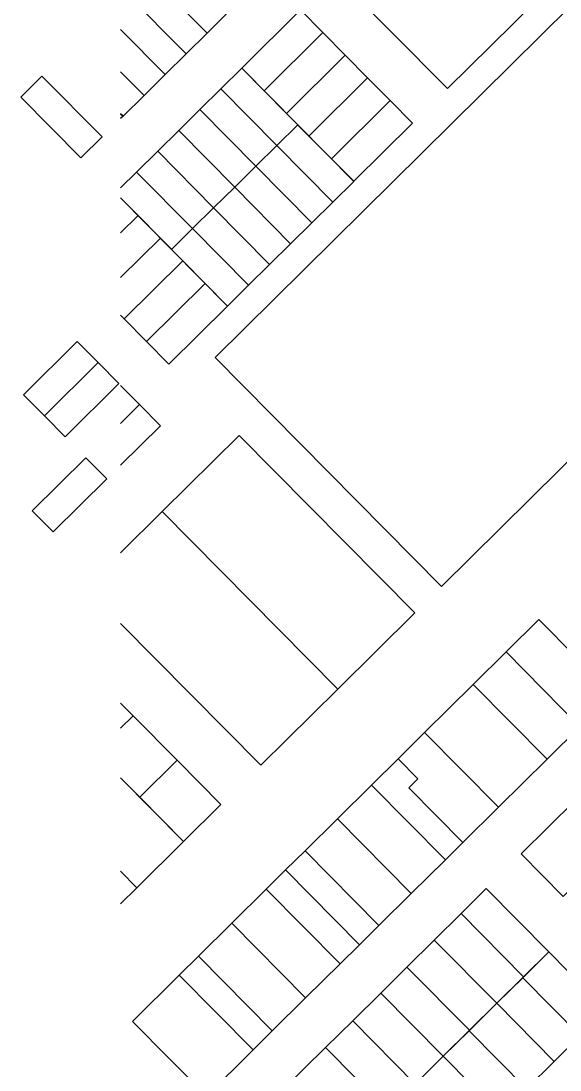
# Model space of a CAD drawing. Header units: metres. Extents: x 5594974 to 5596329, y 6967237 to 6968572.
# Drawn here: x 5595471.2 to 5595635.4, y 6967908.2 to 6968227.6 of the extents above; entities that cross this region are included whole.
import ezdxf

# ---------------------------------------------------------------- set-up
doc = ezdxf.new("R2010")
doc.units = ezdxf.units.M
doc.layers.add('zz_catastro_fontana', color=7, linetype='Continuous')

msp = doc.modelspace()

# ---------------------------------------------------------------- linework, layer by layer
at = {"layer": 'zz_catastro_fontana'}
for points in [[(5595599.3, 6968055.43), (5595530.39, 6968125.11), (5595782.83, 6968374.76), (5595851.74, 6968305.08), (5595599.3, 6968055.43)], [(5595599.3, 6968055.43), (5595530.39, 6968125.11), (5595782.83, 6968374.76), (5595851.74, 6968305.08), (5595599.3, 6968055.43)], [(5595600.3, 6968274.41), (5595634.4, 6968239.93), (5595601.11, 6968207.01), (5595567.01, 6968241.49), (5595600.3, 6968274.41)], [(5595600.3, 6968274.41), (5595634.4, 6968239.93), (5595601.11, 6968207.01), (5595567.01, 6968241.49), (5595600.3, 6968274.41)], [(5595509.62, 6968242.4), (5595516.02, 6968248.73), (5595534.3, 6968230.24), (5595527.9, 6968223.91), (5595509.62, 6968242.4)], [(5595509.62, 6968242.4), (5595516.02, 6968248.73), (5595534.3, 6968230.24), (5595527.9, 6968223.91), (5595509.62, 6968242.4)], [(5595503.22, 6968236.07), (5595509.62, 6968242.4), (5595527.9, 6968223.91), (5595521.5, 6968217.58), (5595503.22, 6968236.07)], [(5595503.22, 6968236.07), (5595509.62, 6968242.4), (5595527.9, 6968223.91), (5595521.5, 6968217.58), (5595503.22, 6968236.07)], [(5595538.45, 6968213.25), (5595556.34, 6968230.94), (5595563.16, 6968224.05), (5595545.27, 6968206.36), (5595538.45, 6968213.25)], [(5595538.45, 6968213.25), (5595556.34, 6968230.94), (5595563.16, 6968224.05), (5595545.27, 6968206.36), (5595538.45, 6968213.25)], [(5595545.27, 6968206.36), (5595563.16, 6968224.05), (5595569.98, 6968217.15), (5595552.09, 6968199.46), (5595545.27, 6968206.36)], [(5595545.27, 6968206.36), (5595563.16, 6968224.05), (5595569.98, 6968217.15), (5595552.09, 6968199.46), (5595545.27, 6968206.36)], [(5595552.09, 6968199.46), (5595569.98, 6968217.15), (5595576.8, 6968210.25), (5595558.91, 6968192.56), (5595552.09, 6968199.46)], [(5595552.09, 6968199.46), (5595569.98, 6968217.15), (5595576.8, 6968210.25), (5595558.91, 6968192.56), (5595552.09, 6968199.46)], [(5595471.22, 6968204.43), (5595477.62, 6968210.76), (5595495.9, 6968192.27), (5595489.5, 6968185.94), (5595471.22, 6968204.43)], [(5595471.22, 6968204.43), (5595477.62, 6968210.76), (5595495.9, 6968192.27), (5595489.5, 6968185.94), (5595471.22, 6968204.43)], [(5595532.05, 6968206.92), (5595538.45, 6968213.25), (5595555.5, 6968196), (5595549.1, 6968189.67), (5595532.05, 6968206.92)], [(5595532.05, 6968206.92), (5595538.45, 6968213.25), (5595555.5, 6968196), (5595549.1, 6968189.67), (5595532.05, 6968206.92)], [(5595558.91, 6968192.56), (5595576.8, 6968210.25), (5595583.63, 6968203.36), (5595565.74, 6968185.66), (5595558.91, 6968192.56)], [(5595558.91, 6968192.56), (5595576.8, 6968210.25), (5595583.63, 6968203.36), (5595565.74, 6968185.66), (5595558.91, 6968192.56)], [(5595525.65, 6968200.59), (5595532.05, 6968206.92), (5595549.1, 6968189.67), (5595542.7, 6968183.35), (5595525.65, 6968200.59)], [(5595525.65, 6968200.59), (5595532.05, 6968206.92), (5595549.1, 6968189.67), (5595542.7, 6968183.35), (5595525.65, 6968200.59)], [(5595565.74, 6968185.66), (5595583.63, 6968203.36), (5595590.45, 6968196.46), (5595572.56, 6968178.77), (5595565.74, 6968185.66)], [(5595565.74, 6968185.66), (5595583.63, 6968203.36), (5595590.45, 6968196.46), (5595572.56, 6968178.77), (5595565.74, 6968185.66)], [(5595519.25, 6968194.26), (5595525.65, 6968200.59), (5595542.7, 6968183.35), (5595536.3, 6968177.02), (5595519.25, 6968194.26)], [(5595519.25, 6968194.26), (5595525.65, 6968200.59), (5595542.7, 6968183.35), (5595536.3, 6968177.02), (5595519.25, 6968194.26)], [(5595549.1, 6968189.67), (5595555.5, 6968196), (5595572.55, 6968178.76), (5595566.15, 6968172.43), (5595549.1, 6968189.67)], [(5595549.1, 6968189.67), (5595555.5, 6968196), (5595572.55, 6968178.76), (5595566.15, 6968172.43), (5595549.1, 6968189.67)], [(5595512.85, 6968187.93), (5595519.25, 6968194.26), (5595536.3, 6968177.02), (5595529.9, 6968170.69), (5595512.85, 6968187.93)], [(5595512.85, 6968187.93), (5595519.25, 6968194.26), (5595536.3, 6968177.02), (5595529.9, 6968170.69), (5595512.85, 6968187.93)], [(5595542.7, 6968183.35), (5595549.1, 6968189.67), (5595566.15, 6968172.43), (5595559.75, 6968166.1), (5595542.7, 6968183.35)], [(5595542.7, 6968183.35), (5595549.1, 6968189.67), (5595566.15, 6968172.43), (5595559.75, 6968166.1), (5595542.7, 6968183.35)], [(5595506.45, 6968181.6), (5595512.85, 6968187.93), (5595529.9, 6968170.69), (5595523.5, 6968164.36), (5595506.45, 6968181.6)], [(5595506.45, 6968181.6), (5595512.85, 6968187.93), (5595529.9, 6968170.69), (5595523.5, 6968164.36), (5595506.45, 6968181.6)], [(5595536.3, 6968177.02), (5595542.7, 6968183.35), (5595559.75, 6968166.1), (5595553.35, 6968159.78), (5595536.3, 6968177.02)], [(5595536.3, 6968177.02), (5595542.7, 6968183.35), (5595559.75, 6968166.1), (5595553.35, 6968159.78), (5595536.3, 6968177.02)], [(5595529.9, 6968170.69), (5595536.3, 6968177.02), (5595553.35, 6968159.78), (5595546.95, 6968153.45), (5595529.9, 6968170.69)], [(5595529.9, 6968170.69), (5595536.3, 6968177.02), (5595553.35, 6968159.78), (5595546.95, 6968153.45), (5595529.9, 6968170.69)], [(5595523.5, 6968164.36), (5595529.9, 6968170.69), (5595546.95, 6968153.45), (5595540.55, 6968147.12), (5595523.5, 6968164.36)], [(5595523.5, 6968164.36), (5595529.9, 6968170.69), (5595546.95, 6968153.45), (5595540.55, 6968147.12), (5595523.5, 6968164.36)], [(5595517.1, 6968158.03), (5595523.5, 6968164.36), (5595540.55, 6968147.12), (5595534.15, 6968140.79), (5595517.1, 6968158.03)], [(5595517.1, 6968158.03), (5595523.5, 6968164.36), (5595540.55, 6968147.12), (5595534.15, 6968140.79), (5595517.1, 6968158.03)], [(5595502.62, 6968136.89), (5595520.51, 6968154.58), (5595527.33, 6968147.69), (5595509.44, 6968130), (5595502.62, 6968136.89)], [(5595502.62, 6968136.89), (5595520.51, 6968154.58), (5595527.33, 6968147.69), (5595509.44, 6968130), (5595502.62, 6968136.89)], [(5595509.44, 6968130), (5595527.33, 6968147.69), (5595534.15, 6968140.79), (5595516.26, 6968123.1), (5595509.44, 6968130)], [(5595509.44, 6968130), (5595527.33, 6968147.69), (5595534.15, 6968140.79), (5595516.26, 6968123.1), (5595509.44, 6968130)], [(5595472.02, 6968113.8), (5595488.37, 6968129.97), (5595494.7, 6968123.57), (5595478.35, 6968107.4), (5595472.02, 6968113.8)], [(5595472.02, 6968113.8), (5595488.37, 6968129.97), (5595494.7, 6968123.57), (5595478.35, 6968107.4), (5595472.02, 6968113.8)], [(5595478.35, 6968107.4), (5595494.7, 6968123.57), (5595501.03, 6968117.17), (5595484.67, 6968101), (5595478.35, 6968107.4)], [(5595478.35, 6968107.4), (5595494.7, 6968123.57), (5595501.03, 6968117.17), (5595484.67, 6968101), (5595478.35, 6968107.4)], [(5595591.15, 6968047.37), (5595567.69, 6968024.17), (5595514.25, 6968078.21), (5595537.71, 6968101.41), (5595591.15, 6968047.37)], [(5595591.15, 6968047.37), (5595567.69, 6968024.17), (5595514.25, 6968078.21), (5595537.71, 6968101.41), (5595591.15, 6968047.37)], [(5595474.65, 6968078.43), (5595491, 6968094.6), (5595497.33, 6968088.2), (5595480.98, 6968072.03), (5595474.65, 6968078.43)], [(5595474.65, 6968078.43), (5595491, 6968094.6), (5595497.33, 6968088.2), (5595480.98, 6968072.03), (5595474.65, 6968078.43)], [(5595618.94, 6968035.47), (5595628.92, 6968045.35), (5595651.42, 6968022.59), (5595641.44, 6968012.72), (5595618.94, 6968035.47)], [(5595618.94, 6968035.47), (5595628.92, 6968045.35), (5595651.42, 6968022.59), (5595641.44, 6968012.72), (5595618.94, 6968035.47)], [(5595608.95, 6968025.59), (5595618.94, 6968035.47), (5595641.44, 6968012.72), (5595631.45, 6968002.84), (5595608.95, 6968025.59)], [(5595608.95, 6968025.59), (5595618.94, 6968035.47), (5595641.44, 6968012.72), (5595631.45, 6968002.84), (5595608.95, 6968025.59)], [(5595594.11, 6968010.93), (5595608.95, 6968025.59), (5595631.45, 6968002.84), (5595616.62, 6967988.17), (5595594.11, 6968010.93)], [(5595594.11, 6968010.93), (5595608.95, 6968025.59), (5595631.45, 6968002.84), (5595616.62, 6967988.17), (5595594.11, 6968010.93)], [(5595605.81, 6967977.49), (5595589.35, 6967994.12), (5595592.13, 6967996.87), (5595586.08, 6968002.98), (5595594.11, 6968010.93), (5595616.62, 6967988.17), (5595605.81, 6967977.49)], [(5595605.81, 6967977.49), (5595589.35, 6967994.12), (5595592.13, 6967996.87), (5595586.08, 6968002.98), (5595594.11, 6968010.93), (5595616.62, 6967988.17), (5595605.81, 6967977.49)], [(5595600.48, 6967972.21), (5595577.97, 6967994.96), (5595586.08, 6968002.98), (5595592.13, 6967996.87), (5595589.35, 6967994.12), (5595605.81, 6967977.49), (5595600.48, 6967972.21)], [(5595600.48, 6967972.21), (5595577.97, 6967994.96), (5595586.08, 6968002.98), (5595592.13, 6967996.87), (5595589.35, 6967994.12), (5595605.81, 6967977.49), (5595600.48, 6967972.21)], [(5595507.4, 6967991.27), (5595518.77, 6968002.52), (5595532.13, 6967989.01), (5595520.76, 6967977.76), (5595507.4, 6967991.27)], [(5595507.4, 6967991.27), (5595518.77, 6968002.52), (5595532.13, 6967989.01), (5595520.76, 6967977.76), (5595507.4, 6967991.27)], [(5595567.59, 6967984.7), (5595577.97, 6967994.96), (5595600.48, 6967972.21), (5595590.09, 6967961.95), (5595567.59, 6967984.7)], [(5595567.59, 6967984.7), (5595577.97, 6967994.96), (5595600.48, 6967972.21), (5595590.09, 6967961.95), (5595567.59, 6967984.7)], [(5595652.79, 6967977.26), (5595636.37, 6967961.02), (5595623.57, 6967973.96), (5595640, 6967990.2), (5595652.79, 6967977.26)], [(5595652.79, 6967977.26), (5595636.37, 6967961.02), (5595623.57, 6967973.96), (5595640, 6967990.2), (5595652.79, 6967977.26)], [(5595557.75, 6967974.96), (5595567.59, 6967984.7), (5595590.09, 6967961.95), (5595580.25, 6967952.21), (5595557.75, 6967974.96)], [(5595557.75, 6967974.96), (5595567.59, 6967984.7), (5595590.09, 6967961.95), (5595580.25, 6967952.21), (5595557.75, 6967974.96)], [(5595551.81, 6967969.09), (5595557.75, 6967974.96), (5595580.25, 6967952.21), (5595574.31, 6967946.34), (5595551.81, 6967969.09)], [(5595551.81, 6967969.09), (5595557.75, 6967974.96), (5595580.25, 6967952.21), (5595574.31, 6967946.34), (5595551.81, 6967969.09)], [(5595545.94, 6967963.29), (5595551.81, 6967969.09), (5595574.31, 6967946.34), (5595568.44, 6967940.53), (5595545.94, 6967963.29)], [(5595545.94, 6967963.29), (5595551.81, 6967969.09), (5595574.31, 6967946.34), (5595568.44, 6967940.53), (5595545.94, 6967963.29)], [(5595535.42, 6967952.88), (5595545.94, 6967963.29), (5595568.44, 6967940.53), (5595557.92, 6967930.13), (5595535.42, 6967952.88)], [(5595535.42, 6967952.88), (5595545.94, 6967963.29), (5595568.44, 6967940.53), (5595557.92, 6967930.13), (5595535.42, 6967952.88)], [(5595605.23, 6967955.82), (5595612.91, 6967963.41), (5595631.96, 6967944.14), (5595624.28, 6967936.55), (5595605.23, 6967955.82)], [(5595605.23, 6967955.82), (5595612.91, 6967963.41), (5595631.96, 6967944.14), (5595624.28, 6967936.55), (5595605.23, 6967955.82)], [(5595605.23, 6967955.82), (5595624.28, 6967936.55), (5595616.14, 6967928.49), (5595597.09, 6967947.76), (5595605.23, 6967955.82)], [(5595605.23, 6967955.82), (5595624.28, 6967936.55), (5595616.14, 6967928.49), (5595597.09, 6967947.76), (5595605.23, 6967955.82)], [(5595525.25, 6967942.83), (5595535.42, 6967952.88), (5595557.92, 6967930.13), (5595547.75, 6967920.07), (5595525.25, 6967942.83)], [(5595525.25, 6967942.83), (5595535.42, 6967952.88), (5595557.92, 6967930.13), (5595547.75, 6967920.07), (5595525.25, 6967942.83)], [(5595597.09, 6967947.76), (5595616.14, 6967928.49), (5595607.82, 6967920.27), (5595588.77, 6967939.54), (5595597.09, 6967947.76)], [(5595597.09, 6967947.76), (5595616.14, 6967928.49), (5595607.82, 6967920.27), (5595588.77, 6967939.54), (5595597.09, 6967947.76)], [(5595519.42, 6967937.06), (5595525.25, 6967942.83), (5595547.75, 6967920.07), (5595541.92, 6967914.31), (5595519.42, 6967937.06)], [(5595519.42, 6967937.06), (5595525.25, 6967942.83), (5595547.75, 6967920.07), (5595541.92, 6967914.31), (5595519.42, 6967937.06)], [(5595631.96, 6967944.14), (5595649.47, 6967926.44), (5595641.54, 6967918.6), (5595624.03, 6967936.3), (5595631.96, 6967944.14)], [(5595631.96, 6967944.14), (5595649.47, 6967926.44), (5595641.54, 6967918.6), (5595624.03, 6967936.3), (5595631.96, 6967944.14)], [(5595588.77, 6967939.54), (5595607.82, 6967920.27), (5595599.82, 6967912.36), (5595580.77, 6967931.63), (5595588.77, 6967939.54)], [(5595588.77, 6967939.54), (5595607.82, 6967920.27), (5595599.82, 6967912.36), (5595580.77, 6967931.63), (5595588.77, 6967939.54)], [(5595505.2, 6967923), (5595519.42, 6967937.06), (5595541.92, 6967914.31), (5595527.7, 6967900.24), (5595505.2, 6967923)], [(5595505.2, 6967923), (5595519.42, 6967937.06), (5595541.92, 6967914.31), (5595527.7, 6967900.24), (5595505.2, 6967923)], [(5595624.03, 6967936.3), (5595641.54, 6967918.6), (5595633.65, 6967910.79), (5595616.14, 6967928.49), (5595624.03, 6967936.3)], [(5595624.03, 6967936.3), (5595641.54, 6967918.6), (5595633.65, 6967910.79), (5595616.14, 6967928.49), (5595624.03, 6967936.3)], [(5595580.77, 6967931.63), (5595599.82, 6967912.36), (5595591.29, 6967903.92), (5595572.24, 6967923.19), (5595580.77, 6967931.63)], [(5595580.77, 6967931.63), (5595599.82, 6967912.36), (5595591.29, 6967903.92), (5595572.24, 6967923.19), (5595580.77, 6967931.63)], [(5595616.14, 6967928.49), (5595633.65, 6967910.79), (5595625.19, 6967902.42), (5595607.68, 6967920.13), (5595616.14, 6967928.49)], [(5595616.14, 6967928.49), (5595633.65, 6967910.79), (5595625.19, 6967902.42), (5595607.68, 6967920.13), (5595616.14, 6967928.49)], [(5595572.24, 6967923.19), (5595591.29, 6967903.92), (5595583.04, 6967895.76), (5595563.99, 6967915.03), (5595572.24, 6967923.19)], [(5595572.24, 6967923.19), (5595591.29, 6967903.92), (5595583.04, 6967895.76), (5595563.99, 6967915.03), (5595572.24, 6967923.19)], [(5595607.68, 6967920.13), (5595625.19, 6967902.42), (5595617.33, 6967894.65), (5595599.82, 6967912.36), (5595607.68, 6967920.13)], [(5595607.68, 6967920.13), (5595625.19, 6967902.42), (5595617.33, 6967894.65), (5595599.82, 6967912.36), (5595607.68, 6967920.13)], [(5595551.01, 6967902.2), (5595563.99, 6967915.03), (5595582.87, 6967895.94), (5595569.89, 6967883.11), (5595551.01, 6967902.2)], [(5595551.01, 6967902.2), (5595563.99, 6967915.03), (5595582.87, 6967895.94), (5595569.89, 6967883.11), (5595551.01, 6967902.2)], [(5595599.82, 6967912.36), (5595617.33, 6967894.65), (5595608.73, 6967886.14), (5595591.22, 6967903.85), (5595599.82, 6967912.36)], [(5595599.82, 6967912.36), (5595617.33, 6967894.65), (5595608.73, 6967886.14), (5595591.22, 6967903.85), (5595599.82, 6967912.36)]]:
    msp.add_lwpolyline(points, close=True, dxfattribs=at)
for points in [[(5595501.56, 6968234.43), (5595503.22, 6968236.07), (5595521.5, 6968217.58), (5595515.1, 6968211.25), (5595501.56, 6968224.95)], [(5595501.56, 6968234.43), (5595503.22, 6968236.07), (5595521.5, 6968217.58), (5595515.1, 6968211.25), (5595501.56, 6968224.95)], [(5595501.56, 6968224.95), (5595515.1, 6968211.25), (5595508.7, 6968204.93), (5595501.56, 6968212.15)], [(5595501.56, 6968224.95), (5595515.1, 6968211.25), (5595508.7, 6968204.93), (5595501.56, 6968212.15)], [(5595501.56, 6968212.15), (5595508.7, 6968204.93), (5595502.3, 6968198.6), (5595501.56, 6968199.35)], [(5595501.56, 6968212.15), (5595508.7, 6968204.93), (5595502.3, 6968198.6), (5595501.56, 6968199.35)], [(5595501.56, 6968199.35), (5595502.3, 6968198.6), (5595501.56, 6968197.86)], [(5595501.56, 6968199.35), (5595502.3, 6968198.6), (5595501.56, 6968197.86)], [(5595501.56, 6968176.77), (5595506.45, 6968181.6), (5595523.5, 6968164.36), (5595517.1, 6968158.03), (5595501.56, 6968173.75)], [(5595501.56, 6968176.77), (5595506.45, 6968181.6), (5595523.5, 6968164.36), (5595517.1, 6968158.03), (5595501.56, 6968173.75)], [(5595501.56, 6968173.75), (5595506.87, 6968168.38), (5595501.56, 6968163.13)], [(5595501.56, 6968173.75), (5595506.87, 6968168.38), (5595501.56, 6968163.13)], [(5595501.56, 6968163.13), (5595506.87, 6968168.38), (5595513.69, 6968161.48), (5595501.56, 6968149.48)], [(5595501.56, 6968163.13), (5595506.87, 6968168.38), (5595513.69, 6968161.48), (5595501.56, 6968149.48)], [(5595501.56, 6968149.48), (5595513.69, 6968161.48), (5595520.51, 6968154.58), (5595502.62, 6968136.89), (5595501.56, 6968137.97)], [(5595501.56, 6968149.48), (5595513.69, 6968161.48), (5595520.51, 6968154.58), (5595502.62, 6968136.89), (5595501.56, 6968137.97)], [(5595501.56, 6968116.63), (5595507.36, 6968110.77), (5595501.56, 6968105.04)], [(5595501.56, 6968116.63), (5595507.36, 6968110.77), (5595501.56, 6968105.04)], [(5595501.56, 6968105.04), (5595507.36, 6968110.77), (5595513.68, 6968104.37), (5595501.56, 6968092.38)], [(5595501.56, 6968105.04), (5595507.36, 6968110.77), (5595513.68, 6968104.37), (5595501.56, 6968092.38)], [(5595501.56, 6968065.66), (5595514.25, 6968078.21), (5595567.69, 6968024.17), (5595544.22, 6968000.97), (5595501.56, 6968044.1)], [(5595501.56, 6968065.66), (5595514.25, 6968078.21), (5595567.69, 6968024.17), (5595544.22, 6968000.97), (5595501.56, 6968044.1)], [(5595501.56, 6968019.93), (5595505.41, 6968016.03), (5595501.56, 6968012.22)], [(5595501.56, 6968019.93), (5595505.41, 6968016.03), (5595501.56, 6968012.22)], [(5595501.56, 6968012.22), (5595505.41, 6968016.03), (5595518.77, 6968002.52), (5595507.4, 6967991.27), (5595501.56, 6967997.17)], [(5595501.56, 6968012.22), (5595505.41, 6968016.03), (5595518.77, 6968002.52), (5595507.4, 6967991.27), (5595501.56, 6967997.17)], [(5595501.56, 6967997.17), (5595520.76, 6967977.76), (5595506.54, 6967963.7), (5595501.56, 6967968.73)], [(5595501.56, 6967997.17), (5595520.76, 6967977.76), (5595506.54, 6967963.7), (5595501.56, 6967968.73)], [(5595501.56, 6967968.73), (5595506.54, 6967963.7), (5595501.56, 6967958.78)], [(5595501.56, 6967968.73), (5595506.54, 6967963.7), (5595501.56, 6967958.78)]]:
    msp.add_lwpolyline(points, dxfattribs=at)

doc.saveas('drawing.dxf')
